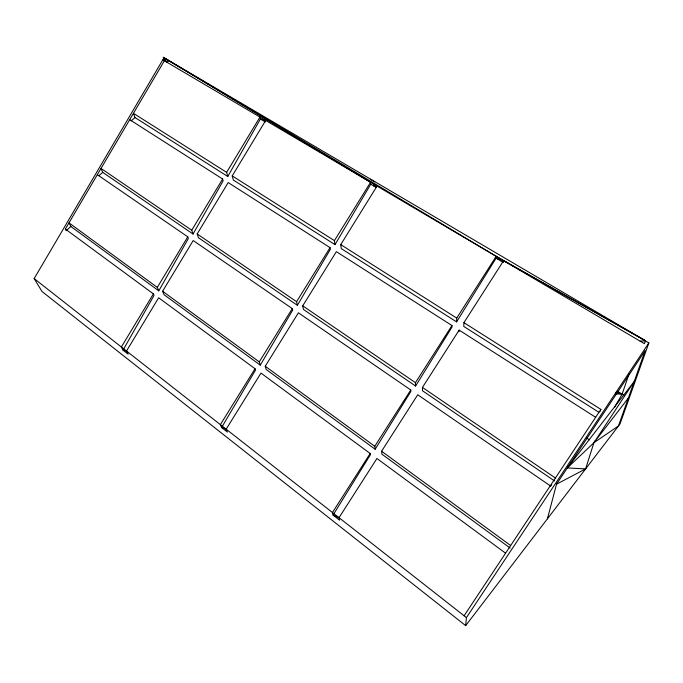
<?xml version="1.0" encoding="UTF-8"?>
<svg xmlns="http://www.w3.org/2000/svg" width="683" height="683" viewBox="0 0 683 683"><rect width="100%" height="100%" fill="white"/><g stroke="black" fill="none" stroke-linecap="round" stroke-linejoin="round"><path stroke-width="1.02" d="M451.975 325.535L451.941 327.191L415.588 386.04L303.483 309.476L302.723 305.847L336.352 251.668L451.975 325.535L415.46 382.659L415.588 386.04M373.806 184.179L373.977 186.169L377.059 186.092L340.732 244.616L341.278 248.621L456.611 321.898L456.739 318.09L496.217 256.33L645.461 340.74L644.428 343.694L162.81 59.814L34.15 278.596L42.005 291.504L465.678 625.637L620.036 423.912L648.85 342.934L641.96 338.888M459.087 331.767L459.147 330.111L595.644 417.304M640.159 341.176L645.461 340.74L503.61 260.693L463.928 322.649L463.766 326.44L598.914 412.31M456.611 321.898L496.054 258.191L496.217 256.33L163.339 57.363L164.381 60.736L65.346 229.061L66.174 230.641L70.844 226.483L68.992 222.871L157.303 287.389L158.789 290.864L188.363 238.487L187.774 236.822L97.328 174.703M465.678 625.637L466.429 617.594L648.85 342.934M547.407 518.832L556.534 484.196L645.145 350.618L618.457 425.979L593.903 442.746L567.317 467.94L585.621 468.888L593.903 442.746L594.961 440.911M600.348 411.14L600.886 409.39L463.928 322.649M622.017 394.492L629.154 373.533M193.058 234.047L191.744 230.248L101.016 168.436L102.715 172.347L193.058 234.047L223.128 180.833L222.624 179.023L129.71 119.67M123.563 349.201L154.051 295.397L153.385 293.878L65.346 229.061M227.772 176.496L260.385 119.047L259.958 117.075L226.636 172.355L227.772 176.496L134.986 117.544L133.441 113.327L226.636 172.355M614.666 407.008L622.128 394.176L617.184 392.221M260.274 365.149L292.648 310.184L292.281 308.605L193.195 240.544L162.588 291.248L164.048 294.714L260.274 365.149L259.267 361.879L162.588 291.248M297.378 305.301L330.324 249.397L330.06 247.647L228.19 182.574L197.174 233.945L198.463 237.744L297.378 305.301L296.584 301.673L197.174 233.945M222.129 426.619L255.485 370.143L255.032 368.718L158.661 297.762L126.509 351.019L128.148 354.144L123.034 350.131L121.369 346.998L153.385 293.878M265.286 121.941L260.385 119.047L265.687 120.456L232.22 175.89L233.33 180.03L335.003 244.625L370.741 184.205L370.57 182.276L163.339 57.363L166.942 62.247L168.752 60.71M157.303 287.389L187.774 236.822M191.744 230.248L222.624 179.023M333.62 514.171L370.348 454.784L370.177 453.495L260.974 373.097L226.167 429.18L227.354 432.057L221.591 427.524L220.378 424.638L255.032 368.718M375.163 449.252L410.842 391.461L410.773 389.984L298.403 312.805L265.235 366.233L266.208 369.494L375.163 449.252L374.788 446.272L410.773 389.984M259.267 361.879L292.281 308.605M296.584 301.673L330.06 247.647M335.003 244.625L334.414 240.621L370.57 182.276M370.177 453.495L332.442 512.515L333.065 515.076L339.613 520.215L339.024 517.68L376.939 458.481L505.582 553.187M510.184 548.082L381.917 454.186L381.584 451.232L417.74 394.774L550.259 485.792M554.639 481.011L422.538 390.787L422.453 387.423L459.147 330.111M464.107 615.767L600.886 409.39M628.351 398.035L593.903 442.746L634.208 381.498L567.317 467.94M550.515 486.33L551.693 484.81M98.856 175.736L102.715 172.347M131.162 120.848L134.986 117.544M162.81 59.814L164.014 58.789M556.534 484.196L585.621 468.888M615.75 393.929L622.128 394.176L616.006 392.307M123.034 350.131L126.509 351.019M496.054 258.191L503.61 260.693M221.591 427.524L226.167 429.18M333.065 515.076L339.024 517.68M163.339 57.363L645.461 340.74M164.62 58.277L167.924 60.224M370.408 179.253L374.771 181.815M370.741 184.205L376.393 187.543M495.201 257.687L503.431 262.545M617.603 391.376L623.903 395.286M232.22 175.89L334.414 240.621M340.732 244.616L456.739 318.09M586.757 438.093L589.429 439.835M302.723 305.847L415.46 382.659M422.453 387.423L555.416 478.006M265.235 366.233L374.788 446.272M381.584 451.232L510.662 545.529M70.844 226.483L158.789 290.864M34.15 278.596L466.429 617.594"/></g></svg>
